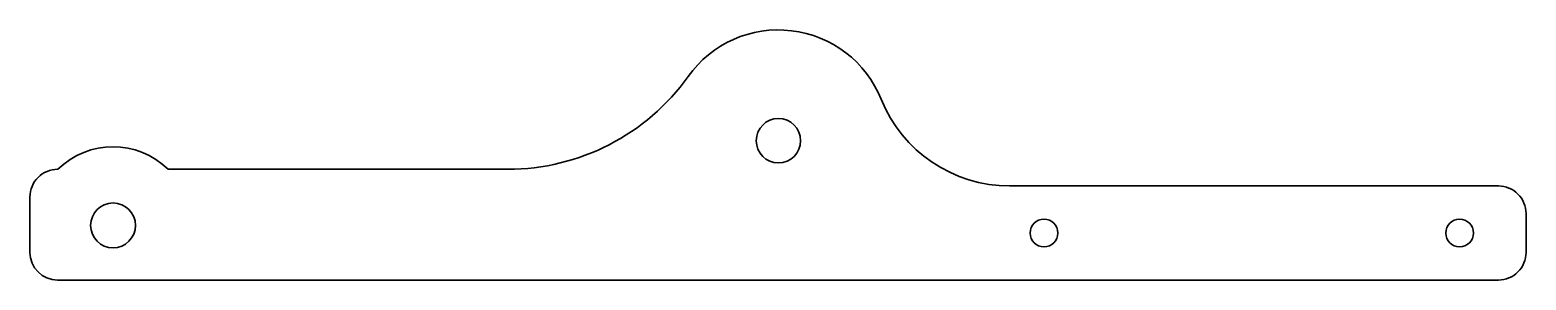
# Model space of a CAD drawing. Extents: x 460 to 730, y 398 to 443.
import ezdxf

# ---------------------------------------------------------------- set-up
doc = ezdxf.new("R2010")
doc.units = 0

msp = doc.modelspace()

# ---------------------------------------------------------------- linework, layer by layer
at = {"color": 7, "lineweight": 35, "ltscale": 0.001153}
msp.add_line((464.5, 417.908081), (464.546112, 417.908081), dxfattribs=at)
at = {"color": 7, "lineweight": 35}
for p, q in [((484.453888, 417.908081), (545.717896, 417.908081)), ((724.5, 414.908081), (636.302307, 414.908081)), ((724.5, 397.908081), (464.5, 397.908081))]:
    msp.add_line(p, q, dxfattribs=at)
at = {"color": 7, "lineweight": 35, "ltscale": 0.25}
msp.add_line((459.5, 402.908081), (459.5, 412.908081), dxfattribs=at)
at = {"color": 7, "lineweight": 35, "ltscale": 0.175}
msp.add_line((729.5, 409.908081), (729.5, 402.908081), dxfattribs=at)
at = {"color": 7, "lineweight": 35}
for centre, radius in [((594.570007, 423.073181), 4), ((474.5, 407.778107), 4.05), ((642.5, 406.408081), 2.5), ((717.5, 406.408081), 2.5)]:
    msp.add_circle(centre, radius, dxfattribs=at)
for centre, radius, start, end in [((594.570007, 423.073181), 20, 21.969268, 144.508512), ((545.717896, 457.908081), 40, 269.999997, 324.508517), ((636.302307, 439.908081), 25, 201.969271, 269.999997), ((474.5, 407.778107), 14.202, 45.502403, 134.497599), ((464.5, 412.908081), 5, 90.000003, 180.000005), ((724.5, 409.908081), 5, 0, 90.000003), ((464.5, 402.908081), 5, 180.000005, 269.999997), ((724.5, 402.908081), 5, 269.999997, 0)]:
    msp.add_arc(centre, radius, start, end, dxfattribs=at)

doc.saveas('drawing.dxf')
